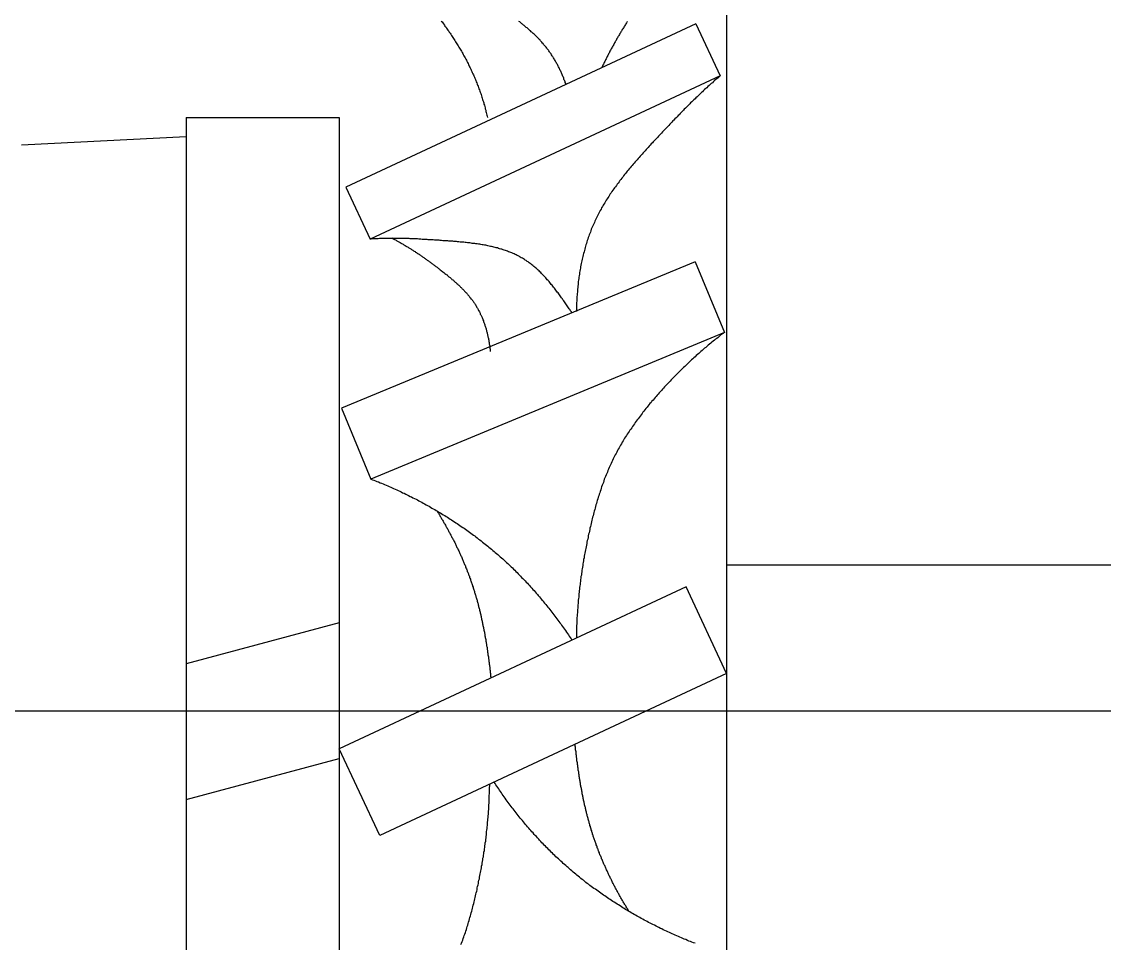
# Model space of a CAD drawing. Extents: x -644 to 199, y 146 to 558.
# Drawn here: x -476.46 to -470.8, y 352.35 to 357.16 of the extents above; entities that cross this region are included whole.
import ezdxf

# ---------------------------------------------------------------- set-up
doc = ezdxf.new("R2010")
doc.units = 0
doc.linetypes.add('CENTER', pattern=[12, 7.5, -1.5, 1.5, -1.5])
doc.linetypes.add('CONTINOUS', pattern=[0])
doc.layers.get('0').update_dxf_attribs({"linetype": 'CONTINUOUS'})
doc.layers.add('CENTER', color=1, linetype='CENTER')

msp = doc.modelspace()

# ---------------------------------------------------------------- linework, layer by layer
at = {"color": 7, "linetype": 'CONTINOUS'}
for p, q in [((-472.7728, 396.0611), (-472.7728, 340.5611)), ((-472.9331, 357.1511), (-474.7631, 356.2978)), ((-472.9331, 357.1511), (-472.8063, 356.8792)), ((-472.8063, 356.8792), (-474.6363, 356.0259)), ((-475.5967, 356.6611), (-474.7967, 356.6611)), ((-475.5967, 356.6611), (-475.5967, 350.4611)), ((-474.7967, 356.6611), (-474.7967, 350.4611)), ((-475.5967, 356.5611), (-476.4567, 356.516)), ((-475.5967, 356.5611), (-475.5967, 350.5611)), ((-474.7631, 356.2978), (-474.6363, 356.0259)), ((-472.9378, 355.9081), (-474.7847, 355.143)), ((-472.9378, 355.9081), (-472.7847, 355.5385)), ((-472.7847, 355.5385), (-474.6317, 354.7735)), ((-474.7847, 355.143), (-474.6317, 354.7735)), ((-472.7728, 354.325), (184.2273, 354.325)), ((-472.9841, 354.2103), (-474.7967, 353.365)), ((-472.7728, 353.7571), (-472.9841, 354.2103)), ((-474.7967, 354.023), (-475.5967, 353.8086)), ((-472.7728, 353.7571), (-474.5854, 352.9119)), ((-474.5854, 352.9119), (-474.7967, 353.365)), ((-475.5967, 353.0992), (-474.7967, 353.3136))]:
    msp.add_line(p, q, dxfattribs=at)
at = {"color": 7}
for points in [[(-474.264, 357.165, 0), (-474.26, 357.16, 0), (-474.256, 357.155, 0), (-474.252, 357.15, 0), (-474.248, 357.144, 0), (-474.245, 357.139, 0), (-474.241, 357.134, 0), (-474.237, 357.128, 0), (-474.233, 357.123, 0), (-474.229, 357.118, 0), (-474.225, 357.112, 0), (-474.222, 357.107, 0), (-474.218, 357.101, 0), (-474.214, 357.096, 0), (-474.211, 357.09, 0), (-474.207, 357.085, 0), (-474.203, 357.079, 0), (-474.2, 357.074, 0), (-474.196, 357.068, 0), (-474.193, 357.063, 0), (-474.189, 357.057, 0), (-474.186, 357.052, 0), (-474.182, 357.046, 0), (-474.179, 357.041, 0), (-474.175, 357.035, 0), (-474.172, 357.029, 0), (-474.169, 357.024, 0), (-474.165, 357.018, 0), (-474.162, 357.012, 0), (-474.159, 357.007, 0), (-474.155, 357.001, 0), (-474.152, 356.995, 0), (-474.149, 356.99, 0), (-474.146, 356.984, 0), (-474.143, 356.978, 0), (-474.139, 356.972, 0), (-474.136, 356.966, 0), (-474.133, 356.961, 0), (-474.13, 356.955, 0), (-474.127, 356.949, 0), (-474.124, 356.943, 0), (-474.121, 356.937, 0), (-474.118, 356.931, 0), (-474.116, 356.926, 0), (-474.113, 356.92, 0), (-474.11, 356.914, 0), (-474.107, 356.908, 0), (-474.104, 356.902, 0), (-474.102, 356.896, 0), (-474.099, 356.89, 0), (-474.096, 356.884, 0), (-474.094, 356.878, 0), (-474.091, 356.872, 0), (-474.089, 356.866, 0), (-474.086, 356.86, 0), (-474.083, 356.854, 0), (-474.081, 356.848, 0), (-474.079, 356.842, 0), (-474.076, 356.836, 0), (-474.074, 356.83, 0), (-474.071, 356.824, 0), (-474.069, 356.818, 0), (-474.067, 356.811, 0), (-474.065, 356.805, 0), (-474.062, 356.799, 0), (-474.06, 356.793, 0), (-474.058, 356.787, 0), (-474.056, 356.781, 0), (-474.054, 356.774, 0), (-474.052, 356.768, 0), (-474.05, 356.762, 0), (-474.048, 356.756, 0), (-474.046, 356.75, 0), (-474.044, 356.743, 0), (-474.042, 356.737, 0), (-474.041, 356.731, 0), (-474.039, 356.725, 0), (-474.037, 356.718, 0), (-474.035, 356.712, 0), (-474.034, 356.706, 0), (-474.032, 356.699, 0), (-474.031, 356.693, 0), (-474.029, 356.687, 0), (-474.027, 356.68, 0), (-474.026, 356.674, 0), (-474.025, 356.668, 0), (-474.023, 356.661, 0)], [(-473.613, 356.834, 0), (-473.614, 356.839, 0), (-473.616, 356.844, 0), (-473.617, 356.848, 0), (-473.619, 356.853, 0), (-473.621, 356.857, 0), (-473.623, 356.862, 0), (-473.624, 356.866, 0), (-473.626, 356.871, 0), (-473.628, 356.876, 0), (-473.63, 356.88, 0), (-473.632, 356.885, 0), (-473.634, 356.889, 0), (-473.636, 356.894, 0), (-473.638, 356.898, 0), (-473.64, 356.903, 0), (-473.642, 356.907, 0), (-473.644, 356.912, 0), (-473.646, 356.916, 0), (-473.648, 356.92, 0), (-473.651, 356.925, 0), (-473.653, 356.929, 0), (-473.655, 356.934, 0), (-473.657, 356.938, 0), (-473.66, 356.942, 0), (-473.662, 356.947, 0), (-473.665, 356.951, 0), (-473.667, 356.955, 0), (-473.669, 356.959, 0), (-473.672, 356.964, 0), (-473.674, 356.968, 0), (-473.677, 356.972, 0), (-473.68, 356.976, 0), (-473.682, 356.98, 0), (-473.685, 356.984, 0), (-473.688, 356.988, 0), (-473.69, 356.993, 0), (-473.693, 356.997, 0), (-473.696, 357.001, 0), (-473.699, 357.005, 0), (-473.702, 357.009, 0), (-473.704, 357.013, 0), (-473.707, 357.016, 0), (-473.71, 357.02, 0), (-473.713, 357.024, 0), (-473.716, 357.028, 0), (-473.719, 357.032, 0), (-473.723, 357.036, 0), (-473.726, 357.039, 0), (-473.729, 357.043, 0), (-473.732, 357.047, 0), (-473.735, 357.05, 0), (-473.738, 357.054, 0), (-473.742, 357.058, 0), (-473.745, 357.061, 0), (-473.748, 357.065, 0), (-473.752, 357.068, 0), (-473.755, 357.072, 0), (-473.758, 357.075, 0), (-473.762, 357.079, 0), (-473.765, 357.082, 0), (-473.769, 357.086, 0), (-473.772, 357.089, 0), (-473.776, 357.093, 0), (-473.779, 357.096, 0), (-473.783, 357.099, 0), (-473.787, 357.103, 0), (-473.79, 357.106, 0), (-473.794, 357.109, 0), (-473.797, 357.113, 0), (-473.801, 357.116, 0), (-473.805, 357.119, 0), (-473.808, 357.122, 0), (-473.812, 357.126, 0), (-473.816, 357.129, 0), (-473.82, 357.132, 0), (-473.824, 357.135, 0), (-473.827, 357.138, 0), (-473.831, 357.141, 0), (-473.835, 357.144, 0), (-473.839, 357.148, 0), (-473.843, 357.151, 0), (-473.847, 357.154, 0), (-473.85, 357.157, 0), (-473.854, 357.16, 0), (-473.858, 357.163, 0)], [(-473.291, 357.163, 0), (-473.294, 357.159, 0), (-473.296, 357.155, 0), (-473.299, 357.15, 0), (-473.302, 357.146, 0), (-473.304, 357.142, 0), (-473.307, 357.138, 0), (-473.31, 357.133, 0), (-473.312, 357.129, 0), (-473.315, 357.125, 0), (-473.318, 357.121, 0), (-473.32, 357.116, 0), (-473.323, 357.112, 0), (-473.326, 357.108, 0), (-473.328, 357.103, 0), (-473.331, 357.099, 0), (-473.333, 357.095, 0), (-473.336, 357.09, 0), (-473.338, 357.086, 0), (-473.341, 357.082, 0), (-473.344, 357.077, 0), (-473.346, 357.073, 0), (-473.349, 357.069, 0), (-473.351, 357.064, 0), (-473.354, 357.06, 0), (-473.356, 357.056, 0), (-473.359, 357.051, 0), (-473.361, 357.047, 0), (-473.363, 357.042, 0), (-473.366, 357.038, 0), (-473.368, 357.034, 0), (-473.371, 357.029, 0), (-473.373, 357.025, 0), (-473.376, 357.02, 0), (-473.378, 357.016, 0), (-473.38, 357.012, 0), (-473.383, 357.007, 0), (-473.385, 357.003, 0), (-473.387, 356.998, 0), (-473.39, 356.994, 0), (-473.392, 356.989, 0), (-473.394, 356.985, 0), (-473.397, 356.98, 0), (-473.399, 356.976, 0), (-473.401, 356.971, 0), (-473.403, 356.967, 0), (-473.406, 356.962, 0), (-473.408, 356.958, 0), (-473.41, 356.953, 0), (-473.412, 356.949, 0), (-473.414, 356.944, 0), (-473.417, 356.94, 0), (-473.419, 356.935, 0), (-473.421, 356.931, 0), (-473.423, 356.926, 0), (-473.425, 356.922, 0)], [(-472.806, 356.879, 0), (-472.812, 356.874, 0), (-472.818, 356.869, 0), (-472.824, 356.864, 0), (-472.83, 356.859, 0), (-472.836, 356.854, 0), (-472.842, 356.849, 0), (-472.847, 356.843, 0), (-472.853, 356.838, 0), (-472.859, 356.833, 0), (-472.865, 356.828, 0), (-472.871, 356.823, 0), (-472.876, 356.817, 0), (-472.882, 356.812, 0), (-472.888, 356.807, 0), (-472.893, 356.802, 0), (-472.899, 356.796, 0), (-472.905, 356.791, 0), (-472.91, 356.786, 0), (-472.916, 356.78, 0), (-472.922, 356.775, 0), (-472.927, 356.77, 0), (-472.933, 356.764, 0), (-472.938, 356.759, 0), (-472.944, 356.753, 0), (-472.95, 356.748, 0), (-472.955, 356.743, 0), (-472.961, 356.737, 0), (-472.966, 356.732, 0), (-472.972, 356.726, 0), (-472.977, 356.721, 0), (-472.983, 356.715, 0), (-472.988, 356.71, 0), (-472.994, 356.704, 0), (-472.999, 356.699, 0), (-473.005, 356.693, 0), (-473.01, 356.688, 0), (-473.016, 356.682, 0), (-473.021, 356.676, 0), (-473.027, 356.671, 0), (-473.032, 356.665, 0), (-473.037, 356.66, 0), (-473.043, 356.654, 0), (-473.048, 356.648, 0), (-473.054, 356.643, 0), (-473.059, 356.637, 0), (-473.064, 356.631, 0), (-473.07, 356.626, 0), (-473.075, 356.62, 0), (-473.081, 356.615, 0), (-473.086, 356.609, 0), (-473.091, 356.603, 0), (-473.097, 356.597, 0), (-473.102, 356.592, 0), (-473.108, 356.586, 0), (-473.113, 356.58, 0), (-473.118, 356.575, 0), (-473.124, 356.569, 0), (-473.129, 356.563, 0), (-473.134, 356.557, 0), (-473.14, 356.552, 0), (-473.145, 356.546, 0), (-473.151, 356.54, 0), (-473.156, 356.534, 0), (-473.161, 356.529, 0), (-473.167, 356.523, 0), (-473.172, 356.517, 0), (-473.177, 356.511, 0), (-473.183, 356.505, 0), (-473.188, 356.5, 0), (-473.193, 356.494, 0), (-473.199, 356.488, 0), (-473.204, 356.482, 0), (-473.209, 356.476, 0), (-473.215, 356.47, 0), (-473.22, 356.465, 0), (-473.225, 356.459, 0), (-473.23, 356.453, 0), (-473.236, 356.447, 0), (-473.241, 356.441, 0), (-473.246, 356.435, 0), (-473.251, 356.429, 0), (-473.256, 356.423, 0), (-473.261, 356.417, 0), (-473.266, 356.411, 0), (-473.272, 356.405, 0), (-473.277, 356.399, 0), (-473.282, 356.393, 0), (-473.287, 356.387, 0), (-473.292, 356.381, 0), (-473.297, 356.375, 0), (-473.302, 356.369, 0), (-473.307, 356.363, 0), (-473.311, 356.356, 0), (-473.316, 356.35, 0), (-473.321, 356.344, 0), (-473.326, 356.338, 0), (-473.331, 356.332, 0), (-473.335, 356.325, 0), (-473.34, 356.319, 0), (-473.345, 356.313, 0), (-473.349, 356.307, 0), (-473.354, 356.3, 0), (-473.358, 356.294, 0), (-473.363, 356.288, 0), (-473.367, 356.281, 0), (-473.372, 356.275, 0), (-473.376, 356.268, 0), (-473.381, 356.262, 0), (-473.385, 356.255, 0), (-473.389, 356.249, 0), (-473.393, 356.242, 0), (-473.398, 356.236, 0), (-473.402, 356.229, 0), (-473.406, 356.223, 0), (-473.41, 356.216, 0), (-473.414, 356.209, 0), (-473.418, 356.203, 0), (-473.422, 356.196, 0), (-473.426, 356.189, 0), (-473.429, 356.183, 0), (-473.433, 356.176, 0), (-473.437, 356.169, 0), (-473.44, 356.162, 0), (-473.444, 356.155, 0), (-473.448, 356.148, 0), (-473.451, 356.141, 0), (-473.454, 356.134, 0), (-473.458, 356.127, 0), (-473.461, 356.12, 0), (-473.464, 356.113, 0), (-473.467, 356.106, 0), (-473.471, 356.099, 0), (-473.474, 356.092, 0), (-473.477, 356.085, 0), (-473.48, 356.078, 0), (-473.482, 356.07, 0), (-473.485, 356.063, 0), (-473.488, 356.056, 0), (-473.491, 356.049, 0), (-473.493, 356.041, 0), (-473.496, 356.034, 0), (-473.498, 356.026, 0), (-473.501, 356.019, 0), (-473.503, 356.012, 0), (-473.506, 356.004, 0), (-473.508, 355.997, 0), (-473.51, 355.989, 0), (-473.512, 355.982, 0), (-473.514, 355.974, 0), (-473.516, 355.966, 0), (-473.518, 355.959, 0), (-473.52, 355.951, 0), (-473.522, 355.944, 0), (-473.524, 355.936, 0), (-473.526, 355.928, 0), (-473.528, 355.921, 0), (-473.529, 355.913, 0), (-473.531, 355.905, 0), (-473.533, 355.898, 0), (-473.534, 355.89, 0), (-473.536, 355.882, 0), (-473.537, 355.874, 0), (-473.538, 355.867, 0), (-473.54, 355.859, 0), (-473.541, 355.851, 0), (-473.542, 355.843, 0), (-473.543, 355.835, 0), (-473.545, 355.828, 0), (-473.546, 355.82, 0), (-473.547, 355.812, 0), (-473.548, 355.804, 0), (-473.549, 355.796, 0), (-473.549, 355.789, 0), (-473.55, 355.781, 0), (-473.551, 355.773, 0), (-473.552, 355.765, 0), (-473.553, 355.757, 0), (-473.553, 355.749, 0), (-473.554, 355.742, 0), (-473.554, 355.734, 0), (-473.555, 355.726, 0), (-473.555, 355.718, 0), (-473.556, 355.71, 0), (-473.556, 355.702, 0), (-473.557, 355.695, 0), (-473.557, 355.687, 0), (-473.557, 355.679, 0), (-473.557, 355.671, 0), (-473.558, 355.663, 0), (-473.558, 355.655, 0), (-473.558, 355.648, 0)], [(-473.581, 355.641, 0), (-473.584, 355.646, 0), (-473.588, 355.651, 0), (-473.591, 355.657, 0), (-473.595, 355.662, 0), (-473.599, 355.667, 0), (-473.602, 355.672, 0), (-473.606, 355.677, 0), (-473.609, 355.683, 0), (-473.613, 355.688, 0), (-473.617, 355.693, 0), (-473.62, 355.698, 0), (-473.624, 355.704, 0), (-473.628, 355.709, 0), (-473.631, 355.714, 0), (-473.635, 355.719, 0), (-473.639, 355.724, 0), (-473.642, 355.73, 0), (-473.646, 355.735, 0), (-473.65, 355.74, 0), (-473.654, 355.745, 0), (-473.658, 355.75, 0), (-473.662, 355.755, 0), (-473.665, 355.76, 0), (-473.669, 355.765, 0), (-473.673, 355.77, 0), (-473.677, 355.775, 0), (-473.681, 355.78, 0), (-473.685, 355.785, 0), (-473.689, 355.79, 0), (-473.693, 355.795, 0), (-473.697, 355.8, 0), (-473.701, 355.805, 0), (-473.706, 355.81, 0), (-473.71, 355.814, 0), (-473.714, 355.819, 0), (-473.718, 355.824, 0), (-473.722, 355.828, 0), (-473.727, 355.833, 0), (-473.731, 355.838, 0), (-473.735, 355.842, 0), (-473.74, 355.847, 0), (-473.744, 355.851, 0), (-473.749, 355.855, 0), (-473.753, 355.86, 0), (-473.758, 355.864, 0), (-473.762, 355.868, 0), (-473.767, 355.872, 0), (-473.771, 355.876, 0), (-473.776, 355.88, 0), (-473.781, 355.884, 0), (-473.785, 355.888, 0), (-473.79, 355.892, 0), (-473.795, 355.896, 0), (-473.8, 355.899, 0), (-473.805, 355.903, 0), (-473.81, 355.907, 0), (-473.815, 355.91, 0), (-473.82, 355.914, 0), (-473.825, 355.917, 0), (-473.83, 355.92, 0), (-473.835, 355.923, 0), (-473.84, 355.926, 0), (-473.846, 355.929, 0), (-473.851, 355.932, 0), (-473.856, 355.935, 0), (-473.862, 355.938, 0), (-473.867, 355.941, 0), (-473.873, 355.944, 0), (-473.878, 355.946, 0), (-473.884, 355.949, 0), (-473.889, 355.951, 0), (-473.895, 355.954, 0), (-473.901, 355.956, 0), (-473.906, 355.958, 0), (-473.912, 355.96, 0), (-473.918, 355.963, 0), (-473.923, 355.965, 0), (-473.929, 355.967, 0), (-473.935, 355.969, 0), (-473.941, 355.971, 0), (-473.947, 355.973, 0), (-473.953, 355.974, 0), (-473.959, 355.976, 0), (-473.965, 355.978, 0), (-473.971, 355.98, 0), (-473.977, 355.981, 0), (-473.983, 355.983, 0), (-473.989, 355.984, 0), (-473.995, 355.986, 0), (-474.001, 355.987, 0), (-474.007, 355.988, 0), (-474.013, 355.99, 0), (-474.02, 355.991, 0), (-474.026, 355.992, 0), (-474.032, 355.994, 0), (-474.038, 355.995, 0), (-474.045, 355.996, 0), (-474.051, 355.997, 0), (-474.057, 355.998, 0), (-474.063, 355.999, 0), (-474.07, 356, 0), (-474.076, 356.001, 0), (-474.083, 356.002, 0), (-474.089, 356.003, 0), (-474.095, 356.004, 0), (-474.102, 356.004, 0), (-474.108, 356.005, 0), (-474.114, 356.006, 0), (-474.121, 356.007, 0), (-474.127, 356.007, 0), (-474.134, 356.008, 0), (-474.14, 356.009, 0), (-474.147, 356.01, 0), (-474.153, 356.01, 0), (-474.159, 356.011, 0), (-474.166, 356.011, 0), (-474.172, 356.012, 0), (-474.179, 356.012, 0), (-474.185, 356.013, 0), (-474.192, 356.014, 0), (-474.198, 356.014, 0), (-474.204, 356.015, 0), (-474.211, 356.015, 0), (-474.217, 356.016, 0), (-474.224, 356.016, 0), (-474.23, 356.017, 0), (-474.237, 356.017, 0), (-474.243, 356.017, 0), (-474.249, 356.018, 0), (-474.256, 356.018, 0), (-474.262, 356.019, 0), (-474.269, 356.019, 0), (-474.275, 356.02, 0), (-474.281, 356.02, 0), (-474.288, 356.021, 0), (-474.294, 356.021, 0), (-474.3, 356.021, 0), (-474.307, 356.022, 0), (-474.313, 356.022, 0), (-474.319, 356.023, 0), (-474.326, 356.023, 0), (-474.332, 356.023, 0), (-474.338, 356.024, 0), (-474.344, 356.024, 0), (-474.351, 356.025, 0), (-474.357, 356.025, 0), (-474.363, 356.025, 0), (-474.37, 356.026, 0), (-474.376, 356.026, 0), (-474.382, 356.026, 0), (-474.388, 356.027, 0), (-474.395, 356.027, 0), (-474.401, 356.027, 0), (-474.407, 356.028, 0), (-474.413, 356.028, 0), (-474.419, 356.028, 0), (-474.426, 356.028, 0), (-474.432, 356.029, 0), (-474.438, 356.029, 0), (-474.444, 356.029, 0), (-474.45, 356.029, 0), (-474.457, 356.029, 0), (-474.463, 356.03, 0), (-474.469, 356.03, 0), (-474.475, 356.03, 0), (-474.481, 356.03, 0), (-474.488, 356.03, 0), (-474.494, 356.03, 0), (-474.5, 356.03, 0), (-474.506, 356.03, 0), (-474.512, 356.03, 0), (-474.519, 356.03, 0), (-474.525, 356.03, 0), (-474.531, 356.03, 0), (-474.537, 356.03, 0), (-474.543, 356.03, 0), (-474.55, 356.03, 0), (-474.556, 356.03, 0), (-474.562, 356.03, 0), (-474.568, 356.029, 0), (-474.574, 356.029, 0), (-474.58, 356.029, 0), (-474.587, 356.029, 0), (-474.593, 356.028, 0), (-474.599, 356.028, 0), (-474.605, 356.028, 0), (-474.611, 356.028, 0), (-474.618, 356.027, 0), (-474.624, 356.027, 0), (-474.63, 356.026, 0), (-474.636, 356.026, 0)], [(-474.523, 356.032, 0), (-474.519, 356.03, 0), (-474.516, 356.028, 0), (-474.512, 356.026, 0), (-474.508, 356.024, 0), (-474.504, 356.022, 0), (-474.5, 356.02, 0), (-474.497, 356.018, 0), (-474.493, 356.016, 0), (-474.489, 356.014, 0), (-474.485, 356.012, 0), (-474.482, 356.01, 0), (-474.478, 356.008, 0), (-474.474, 356.005, 0), (-474.471, 356.003, 0), (-474.467, 356.001, 0), (-474.463, 355.999, 0), (-474.459, 355.997, 0), (-474.456, 355.995, 0), (-474.452, 355.993, 0), (-474.448, 355.99, 0), (-474.445, 355.988, 0), (-474.441, 355.986, 0), (-474.437, 355.984, 0), (-474.434, 355.981, 0), (-474.43, 355.979, 0), (-474.427, 355.977, 0), (-474.423, 355.975, 0), (-474.419, 355.972, 0), (-474.416, 355.97, 0), (-474.412, 355.968, 0), (-474.409, 355.965, 0), (-474.405, 355.963, 0), (-474.401, 355.961, 0), (-474.398, 355.958, 0), (-474.394, 355.956, 0), (-474.391, 355.954, 0), (-474.387, 355.951, 0), (-474.384, 355.949, 0), (-474.38, 355.947, 0), (-474.376, 355.944, 0), (-474.373, 355.942, 0), (-474.369, 355.939, 0), (-474.366, 355.937, 0), (-474.362, 355.934, 0), (-474.359, 355.932, 0), (-474.355, 355.93, 0), (-474.352, 355.927, 0), (-474.348, 355.925, 0), (-474.345, 355.922, 0), (-474.341, 355.92, 0), (-474.338, 355.917, 0), (-474.334, 355.915, 0), (-474.331, 355.912, 0), (-474.327, 355.91, 0), (-474.324, 355.907, 0), (-474.32, 355.904, 0), (-474.317, 355.902, 0), (-474.313, 355.899, 0), (-474.31, 355.897, 0), (-474.306, 355.894, 0), (-474.303, 355.892, 0), (-474.3, 355.889, 0), (-474.296, 355.886, 0), (-474.293, 355.884, 0), (-474.289, 355.881, 0), (-474.286, 355.879, 0), (-474.282, 355.876, 0), (-474.279, 355.873, 0), (-474.275, 355.871, 0), (-474.272, 355.868, 0), (-474.269, 355.865, 0), (-474.265, 355.863, 0), (-474.262, 355.86, 0), (-474.258, 355.857, 0), (-474.255, 355.855, 0), (-474.251, 355.852, 0), (-474.248, 355.849, 0), (-474.245, 355.847, 0), (-474.241, 355.844, 0), (-474.238, 355.841, 0), (-474.234, 355.839, 0), (-474.231, 355.836, 0), (-474.228, 355.833, 0), (-474.224, 355.83, 0), (-474.221, 355.828, 0), (-474.218, 355.825, 0), (-474.214, 355.822, 0), (-474.211, 355.819, 0), (-474.208, 355.816, 0), (-474.204, 355.814, 0), (-474.201, 355.811, 0), (-474.198, 355.808, 0), (-474.195, 355.805, 0), (-474.191, 355.802, 0), (-474.188, 355.799, 0), (-474.185, 355.796, 0), (-474.182, 355.794, 0), (-474.178, 355.791, 0), (-474.175, 355.788, 0), (-474.172, 355.785, 0), (-474.169, 355.782, 0), (-474.166, 355.779, 0), (-474.163, 355.776, 0), (-474.16, 355.773, 0), (-474.157, 355.77, 0), (-474.154, 355.767, 0), (-474.151, 355.764, 0), (-474.148, 355.761, 0), (-474.145, 355.757, 0), (-474.142, 355.754, 0), (-474.139, 355.751, 0), (-474.136, 355.748, 0), (-474.133, 355.745, 0), (-474.13, 355.742, 0), (-474.127, 355.738, 0), (-474.125, 355.735, 0), (-474.122, 355.732, 0), (-474.119, 355.729, 0), (-474.116, 355.725, 0), (-474.114, 355.722, 0), (-474.111, 355.719, 0), (-474.109, 355.715, 0), (-474.106, 355.712, 0), (-474.103, 355.709, 0), (-474.101, 355.705, 0), (-474.098, 355.702, 0), (-474.096, 355.698, 0), (-474.094, 355.695, 0), (-474.091, 355.691, 0), (-474.089, 355.688, 0), (-474.086, 355.684, 0), (-474.084, 355.68, 0), (-474.082, 355.677, 0), (-474.08, 355.673, 0), (-474.078, 355.669, 0), (-474.075, 355.666, 0), (-474.073, 355.662, 0), (-474.071, 355.658, 0), (-474.069, 355.654, 0), (-474.067, 355.651, 0), (-474.065, 355.647, 0), (-474.063, 355.643, 0), (-474.061, 355.639, 0), (-474.06, 355.635, 0), (-474.058, 355.631, 0), (-474.056, 355.627, 0), (-474.054, 355.624, 0), (-474.052, 355.62, 0), (-474.051, 355.616, 0), (-474.049, 355.612, 0), (-474.047, 355.608, 0), (-474.046, 355.604, 0), (-474.044, 355.6, 0), (-474.043, 355.596, 0), (-474.041, 355.591, 0), (-474.04, 355.587, 0), (-474.038, 355.583, 0), (-474.037, 355.579, 0), (-474.036, 355.575, 0), (-474.034, 355.571, 0), (-474.033, 355.567, 0), (-474.032, 355.563, 0), (-474.03, 355.558, 0), (-474.029, 355.554, 0), (-474.028, 355.55, 0), (-474.027, 355.546, 0), (-474.026, 355.542, 0), (-474.025, 355.537, 0), (-474.024, 355.533, 0), (-474.023, 355.529, 0), (-474.022, 355.525, 0), (-474.021, 355.521, 0), (-474.02, 355.516, 0), (-474.019, 355.512, 0), (-474.018, 355.508, 0), (-474.017, 355.504, 0), (-474.016, 355.499, 0), (-474.015, 355.495, 0), (-474.015, 355.491, 0), (-474.014, 355.487, 0), (-474.013, 355.482, 0), (-474.013, 355.478, 0), (-474.012, 355.474, 0), (-474.011, 355.469, 0), (-474.011, 355.465, 0), (-474.01, 355.461, 0), (-474.01, 355.457, 0), (-474.009, 355.452, 0), (-474.009, 355.448, 0), (-474.008, 355.444, 0), (-474.008, 355.44, 0)], [(-472.785, 355.539, 0), (-472.791, 355.534, 0), (-472.798, 355.529, 0), (-472.805, 355.524, 0), (-472.811, 355.519, 0), (-472.818, 355.513, 0), (-472.824, 355.508, 0), (-472.831, 355.503, 0), (-472.837, 355.498, 0), (-472.844, 355.493, 0), (-472.85, 355.488, 0), (-472.856, 355.483, 0), (-472.863, 355.477, 0), (-472.869, 355.472, 0), (-472.875, 355.467, 0), (-472.882, 355.461, 0), (-472.888, 355.456, 0), (-472.894, 355.451, 0), (-472.901, 355.445, 0), (-472.907, 355.44, 0), (-472.913, 355.434, 0), (-472.919, 355.429, 0), (-472.925, 355.423, 0), (-472.932, 355.418, 0), (-472.938, 355.412, 0), (-472.944, 355.407, 0), (-472.95, 355.401, 0), (-472.956, 355.396, 0), (-472.962, 355.39, 0), (-472.968, 355.384, 0), (-472.974, 355.379, 0), (-472.98, 355.373, 0), (-472.986, 355.367, 0), (-472.992, 355.361, 0), (-472.998, 355.356, 0), (-473.004, 355.35, 0), (-473.01, 355.344, 0), (-473.016, 355.338, 0), (-473.022, 355.332, 0), (-473.028, 355.327, 0), (-473.033, 355.321, 0), (-473.039, 355.315, 0), (-473.045, 355.309, 0), (-473.051, 355.303, 0), (-473.057, 355.297, 0), (-473.062, 355.291, 0), (-473.068, 355.285, 0), (-473.074, 355.279, 0), (-473.08, 355.273, 0), (-473.085, 355.267, 0), (-473.091, 355.261, 0), (-473.097, 355.255, 0), (-473.102, 355.248, 0), (-473.108, 355.242, 0), (-473.113, 355.236, 0), (-473.119, 355.23, 0), (-473.125, 355.224, 0), (-473.13, 355.217, 0), (-473.136, 355.211, 0), (-473.141, 355.205, 0), (-473.147, 355.199, 0), (-473.152, 355.192, 0), (-473.157, 355.186, 0), (-473.163, 355.18, 0), (-473.168, 355.173, 0), (-473.174, 355.167, 0), (-473.179, 355.16, 0), (-473.184, 355.154, 0), (-473.189, 355.148, 0), (-473.195, 355.141, 0), (-473.2, 355.135, 0), (-473.205, 355.128, 0), (-473.21, 355.122, 0), (-473.215, 355.115, 0), (-473.22, 355.108, 0), (-473.225, 355.102, 0), (-473.23, 355.095, 0), (-473.235, 355.088, 0), (-473.24, 355.082, 0), (-473.245, 355.075, 0), (-473.25, 355.068, 0), (-473.255, 355.062, 0), (-473.26, 355.055, 0), (-473.265, 355.048, 0), (-473.269, 355.041, 0), (-473.274, 355.034, 0), (-473.279, 355.028, 0), (-473.283, 355.021, 0), (-473.288, 355.014, 0), (-473.292, 355.007, 0), (-473.297, 355, 0), (-473.301, 354.993, 0), (-473.306, 354.986, 0), (-473.31, 354.979, 0), (-473.314, 354.972, 0), (-473.318, 354.965, 0), (-473.323, 354.958, 0), (-473.327, 354.95, 0), (-473.331, 354.943, 0), (-473.335, 354.936, 0), (-473.339, 354.929, 0), (-473.343, 354.922, 0), (-473.347, 354.914, 0), (-473.351, 354.907, 0), (-473.355, 354.9, 0), (-473.358, 354.892, 0), (-473.362, 354.885, 0), (-473.366, 354.878, 0), (-473.369, 354.87, 0), (-473.373, 354.863, 0), (-473.376, 354.855, 0), (-473.38, 354.848, 0), (-473.383, 354.84, 0), (-473.387, 354.833, 0), (-473.39, 354.825, 0), (-473.393, 354.818, 0), (-473.396, 354.81, 0), (-473.399, 354.802, 0), (-473.403, 354.795, 0), (-473.406, 354.787, 0), (-473.409, 354.779, 0), (-473.412, 354.772, 0), (-473.414, 354.764, 0), (-473.417, 354.756, 0), (-473.42, 354.748, 0), (-473.423, 354.741, 0), (-473.426, 354.733, 0), (-473.428, 354.725, 0), (-473.431, 354.717, 0), (-473.434, 354.709, 0), (-473.436, 354.701, 0), (-473.439, 354.694, 0), (-473.441, 354.686, 0), (-473.444, 354.678, 0), (-473.446, 354.67, 0), (-473.449, 354.662, 0), (-473.451, 354.654, 0), (-473.453, 354.646, 0), (-473.456, 354.638, 0), (-473.458, 354.63, 0), (-473.46, 354.622, 0), (-473.462, 354.614, 0), (-473.465, 354.606, 0), (-473.467, 354.598, 0), (-473.469, 354.59, 0), (-473.471, 354.582, 0), (-473.473, 354.574, 0), (-473.475, 354.566, 0), (-473.477, 354.558, 0), (-473.479, 354.549, 0), (-473.481, 354.541, 0), (-473.483, 354.533, 0), (-473.485, 354.525, 0), (-473.487, 354.517, 0), (-473.488, 354.509, 0), (-473.49, 354.501, 0), (-473.492, 354.493, 0), (-473.494, 354.485, 0), (-473.496, 354.476, 0), (-473.497, 354.468, 0), (-473.499, 354.46, 0), (-473.501, 354.452, 0), (-473.503, 354.444, 0), (-473.504, 354.436, 0), (-473.506, 354.428, 0), (-473.507, 354.419, 0), (-473.509, 354.411, 0), (-473.511, 354.403, 0), (-473.512, 354.395, 0), (-473.514, 354.387, 0), (-473.515, 354.379, 0), (-473.517, 354.371, 0), (-473.518, 354.362, 0), (-473.52, 354.354, 0), (-473.521, 354.346, 0), (-473.522, 354.338, 0), (-473.524, 354.33, 0), (-473.525, 354.321, 0), (-473.526, 354.313, 0), (-473.528, 354.305, 0), (-473.529, 354.297, 0), (-473.53, 354.289, 0), (-473.531, 354.28, 0), (-473.532, 354.272, 0), (-473.534, 354.264, 0), (-473.535, 354.256, 0), (-473.536, 354.248, 0), (-473.537, 354.239, 0), (-473.538, 354.231, 0), (-473.539, 354.223, 0), (-473.54, 354.215, 0), (-473.541, 354.207, 0), (-473.542, 354.198, 0), (-473.543, 354.19, 0), (-473.544, 354.182, 0), (-473.545, 354.174, 0), (-473.546, 354.165, 0), (-473.546, 354.157, 0), (-473.547, 354.149, 0), (-473.548, 354.141, 0), (-473.549, 354.132, 0), (-473.549, 354.124, 0), (-473.55, 354.116, 0), (-473.551, 354.108, 0), (-473.551, 354.1, 0), (-473.552, 354.091, 0), (-473.553, 354.083, 0), (-473.553, 354.075, 0), (-473.554, 354.067, 0), (-473.554, 354.058, 0), (-473.555, 354.05, 0), (-473.555, 354.042, 0), (-473.555, 354.034, 0), (-473.556, 354.025, 0), (-473.556, 354.017, 0), (-473.557, 354.009, 0), (-473.557, 354, 0), (-473.557, 353.992, 0), (-473.557, 353.984, 0), (-473.558, 353.976, 0), (-473.558, 353.967, 0), (-473.558, 353.959, 0), (-473.558, 353.951, 0), (-473.558, 353.943, 0)], [(-474.632, 354.773, 0), (-474.624, 354.77, 0), (-474.616, 354.767, 0), (-474.608, 354.764, 0), (-474.6, 354.761, 0), (-474.592, 354.758, 0), (-474.584, 354.754, 0), (-474.576, 354.751, 0), (-474.568, 354.748, 0), (-474.56, 354.745, 0), (-474.552, 354.741, 0), (-474.544, 354.738, 0), (-474.536, 354.734, 0), (-474.528, 354.731, 0), (-474.521, 354.727, 0), (-474.513, 354.724, 0), (-474.505, 354.72, 0), (-474.497, 354.717, 0), (-474.489, 354.713, 0), (-474.481, 354.71, 0), (-474.474, 354.706, 0), (-474.466, 354.702, 0), (-474.458, 354.699, 0), (-474.45, 354.695, 0), (-474.443, 354.691, 0), (-474.435, 354.687, 0), (-474.427, 354.683, 0), (-474.419, 354.68, 0), (-474.412, 354.676, 0), (-474.404, 354.672, 0), (-474.396, 354.668, 0), (-474.389, 354.664, 0), (-474.381, 354.66, 0), (-474.374, 354.656, 0), (-474.366, 354.652, 0), (-474.358, 354.648, 0), (-474.351, 354.643, 0), (-474.343, 354.639, 0), (-474.336, 354.635, 0), (-474.328, 354.631, 0), (-474.321, 354.627, 0), (-474.313, 354.622, 0), (-474.306, 354.618, 0), (-474.298, 354.614, 0), (-474.291, 354.609, 0), (-474.283, 354.605, 0), (-474.276, 354.601, 0), (-474.268, 354.596, 0), (-474.261, 354.592, 0), (-474.254, 354.587, 0), (-474.246, 354.583, 0), (-474.239, 354.578, 0), (-474.232, 354.574, 0), (-474.224, 354.569, 0), (-474.217, 354.564, 0), (-474.21, 354.56, 0), (-474.203, 354.555, 0), (-474.195, 354.55, 0), (-474.188, 354.545, 0), (-474.181, 354.541, 0), (-474.174, 354.536, 0), (-474.167, 354.531, 0), (-474.16, 354.526, 0), (-474.152, 354.521, 0), (-474.145, 354.516, 0), (-474.138, 354.511, 0), (-474.131, 354.506, 0), (-474.124, 354.501, 0), (-474.117, 354.496, 0), (-474.11, 354.491, 0), (-474.103, 354.486, 0), (-474.096, 354.481, 0), (-474.089, 354.476, 0), (-474.083, 354.471, 0), (-474.076, 354.466, 0), (-474.069, 354.46, 0), (-474.062, 354.455, 0), (-474.055, 354.45, 0), (-474.048, 354.444, 0), (-474.042, 354.439, 0), (-474.035, 354.434, 0), (-474.028, 354.428, 0), (-474.021, 354.423, 0), (-474.015, 354.418, 0), (-474.008, 354.412, 0), (-474.001, 354.407, 0), (-473.995, 354.401, 0), (-473.988, 354.395, 0), (-473.982, 354.39, 0), (-473.975, 354.384, 0), (-473.969, 354.379, 0), (-473.962, 354.373, 0), (-473.956, 354.367, 0), (-473.949, 354.362, 0), (-473.943, 354.356, 0), (-473.936, 354.35, 0), (-473.93, 354.344, 0), (-473.924, 354.338, 0), (-473.917, 354.332, 0), (-473.911, 354.327, 0), (-473.905, 354.321, 0), (-473.899, 354.315, 0), (-473.892, 354.309, 0), (-473.886, 354.303, 0), (-473.88, 354.297, 0), (-473.874, 354.291, 0), (-473.868, 354.285, 0), (-473.862, 354.279, 0), (-473.856, 354.272, 0), (-473.85, 354.266, 0), (-473.844, 354.26, 0), (-473.838, 354.254, 0), (-473.832, 354.248, 0), (-473.826, 354.242, 0), (-473.82, 354.235, 0), (-473.814, 354.229, 0), (-473.808, 354.223, 0), (-473.802, 354.216, 0), (-473.797, 354.21, 0), (-473.791, 354.204, 0), (-473.785, 354.197, 0), (-473.779, 354.191, 0), (-473.774, 354.184, 0), (-473.768, 354.178, 0), (-473.762, 354.171, 0), (-473.757, 354.165, 0), (-473.751, 354.158, 0), (-473.746, 354.152, 0), (-473.74, 354.145, 0), (-473.734, 354.139, 0), (-473.729, 354.132, 0), (-473.724, 354.125, 0), (-473.718, 354.119, 0), (-473.713, 354.112, 0), (-473.707, 354.105, 0), (-473.702, 354.099, 0), (-473.697, 354.092, 0), (-473.691, 354.085, 0), (-473.686, 354.078, 0), (-473.681, 354.072, 0), (-473.676, 354.065, 0), (-473.67, 354.058, 0), (-473.665, 354.051, 0), (-473.66, 354.044, 0), (-473.655, 354.037, 0), (-473.65, 354.03, 0), (-473.645, 354.023, 0), (-473.64, 354.017, 0), (-473.635, 354.01, 0), (-473.63, 354.003, 0), (-473.625, 353.996, 0), (-473.62, 353.989, 0), (-473.615, 353.982, 0), (-473.61, 353.974, 0), (-473.605, 353.967, 0), (-473.6, 353.96, 0), (-473.596, 353.953, 0), (-473.591, 353.946, 0), (-473.586, 353.939, 0), (-473.581, 353.932, 0)], [(-474.287, 354.607, 0), (-474.284, 354.603, 0), (-474.282, 354.599, 0), (-474.279, 354.595, 0), (-474.277, 354.591, 0), (-474.274, 354.587, 0), (-474.272, 354.583, 0), (-474.269, 354.578, 0), (-474.267, 354.574, 0), (-474.264, 354.57, 0), (-474.262, 354.566, 0), (-474.259, 354.562, 0), (-474.257, 354.558, 0), (-474.254, 354.553, 0), (-474.252, 354.549, 0), (-474.25, 354.545, 0), (-474.247, 354.541, 0), (-474.245, 354.537, 0), (-474.242, 354.532, 0), (-474.24, 354.528, 0), (-474.238, 354.524, 0), (-474.235, 354.52, 0), (-474.233, 354.515, 0), (-474.23, 354.511, 0), (-474.228, 354.507, 0), (-474.226, 354.503, 0), (-474.224, 354.498, 0), (-474.221, 354.494, 0), (-474.219, 354.49, 0), (-474.217, 354.486, 0), (-474.214, 354.481, 0), (-474.212, 354.477, 0), (-474.21, 354.473, 0), (-474.208, 354.468, 0), (-474.205, 354.464, 0), (-474.203, 354.46, 0), (-474.201, 354.455, 0), (-474.199, 354.451, 0), (-474.197, 354.447, 0), (-474.194, 354.442, 0), (-474.192, 354.438, 0), (-474.19, 354.434, 0), (-474.188, 354.429, 0), (-474.186, 354.425, 0), (-474.184, 354.421, 0), (-474.182, 354.416, 0), (-474.18, 354.412, 0), (-474.177, 354.407, 0), (-474.175, 354.403, 0), (-474.173, 354.399, 0), (-474.171, 354.394, 0), (-474.169, 354.39, 0), (-474.167, 354.385, 0), (-474.165, 354.381, 0), (-474.163, 354.377, 0), (-474.161, 354.372, 0), (-474.159, 354.368, 0), (-474.157, 354.363, 0), (-474.155, 354.359, 0), (-474.153, 354.354, 0), (-474.151, 354.35, 0), (-474.15, 354.345, 0), (-474.148, 354.341, 0), (-474.146, 354.336, 0), (-474.144, 354.332, 0), (-474.142, 354.327, 0), (-474.14, 354.323, 0), (-474.138, 354.318, 0), (-474.137, 354.314, 0), (-474.135, 354.309, 0), (-474.133, 354.305, 0), (-474.131, 354.3, 0), (-474.129, 354.296, 0), (-474.128, 354.291, 0), (-474.126, 354.287, 0), (-474.124, 354.282, 0), (-474.122, 354.278, 0), (-474.121, 354.273, 0), (-474.119, 354.269, 0), (-474.117, 354.264, 0), (-474.116, 354.26, 0), (-474.114, 354.255, 0), (-474.112, 354.25, 0), (-474.111, 354.246, 0), (-474.109, 354.241, 0), (-474.108, 354.237, 0), (-474.106, 354.232, 0), (-474.104, 354.228, 0), (-474.103, 354.223, 0), (-474.101, 354.218, 0), (-474.1, 354.214, 0), (-474.098, 354.209, 0), (-474.097, 354.205, 0), (-474.095, 354.2, 0), (-474.094, 354.195, 0), (-474.092, 354.191, 0), (-474.091, 354.186, 0), (-474.09, 354.181, 0), (-474.088, 354.177, 0), (-474.087, 354.172, 0), (-474.085, 354.167, 0), (-474.084, 354.163, 0), (-474.083, 354.158, 0), (-474.081, 354.154, 0), (-474.08, 354.149, 0), (-474.079, 354.144, 0), (-474.077, 354.14, 0), (-474.076, 354.135, 0), (-474.075, 354.13, 0), (-474.073, 354.126, 0), (-474.072, 354.121, 0), (-474.071, 354.116, 0), (-474.07, 354.111, 0), (-474.069, 354.107, 0), (-474.067, 354.102, 0), (-474.066, 354.097, 0), (-474.065, 354.093, 0), (-474.064, 354.088, 0), (-474.063, 354.083, 0), (-474.061, 354.079, 0), (-474.06, 354.074, 0), (-474.059, 354.069, 0), (-474.058, 354.064, 0), (-474.057, 354.06, 0), (-474.056, 354.055, 0), (-474.055, 354.05, 0), (-474.054, 354.046, 0), (-474.053, 354.041, 0), (-474.052, 354.036, 0), (-474.051, 354.031, 0), (-474.05, 354.027, 0), (-474.049, 354.022, 0), (-474.048, 354.017, 0), (-474.047, 354.012, 0), (-474.046, 354.008, 0), (-474.045, 354.003, 0), (-474.044, 353.998, 0), (-474.043, 353.993, 0), (-474.042, 353.989, 0), (-474.041, 353.984, 0), (-474.04, 353.979, 0), (-474.039, 353.974, 0), (-474.038, 353.969, 0), (-474.037, 353.965, 0), (-474.036, 353.96, 0), (-474.036, 353.955, 0), (-474.035, 353.95, 0), (-474.034, 353.946, 0), (-474.033, 353.941, 0), (-474.032, 353.936, 0), (-474.031, 353.931, 0), (-474.031, 353.926, 0), (-474.03, 353.922, 0), (-474.029, 353.917, 0), (-474.028, 353.912, 0), (-474.027, 353.907, 0), (-474.027, 353.903, 0), (-474.026, 353.898, 0), (-474.025, 353.893, 0), (-474.024, 353.888, 0), (-474.024, 353.883, 0), (-474.023, 353.879, 0), (-474.022, 353.874, 0), (-474.022, 353.869, 0), (-474.021, 353.864, 0), (-474.02, 353.859, 0), (-474.02, 353.855, 0), (-474.019, 353.85, 0), (-474.018, 353.845, 0), (-474.018, 353.84, 0), (-474.017, 353.835, 0), (-474.016, 353.831, 0), (-474.016, 353.826, 0), (-474.015, 353.821, 0), (-474.014, 353.816, 0), (-474.014, 353.811, 0), (-474.013, 353.807, 0), (-474.012, 353.802, 0), (-474.012, 353.797, 0), (-474.011, 353.792, 0), (-474.011, 353.787, 0), (-474.01, 353.782, 0), (-474.01, 353.778, 0), (-474.009, 353.773, 0), (-474.008, 353.768, 0), (-474.008, 353.763, 0), (-474.007, 353.758, 0), (-474.007, 353.754, 0), (-474.006, 353.749, 0), (-474.006, 353.744, 0), (-474.005, 353.739, 0), (-474.005, 353.734, 0)], [(-473.282, 352.515, 0), (-473.285, 352.519, 0), (-473.288, 352.523, 0), (-473.29, 352.527, 0), (-473.293, 352.531, 0), (-473.295, 352.535, 0), (-473.298, 352.54, 0), (-473.3, 352.544, 0), (-473.303, 352.548, 0), (-473.305, 352.552, 0), (-473.308, 352.556, 0), (-473.31, 352.56, 0), (-473.313, 352.565, 0), (-473.315, 352.569, 0), (-473.317, 352.573, 0), (-473.32, 352.577, 0), (-473.322, 352.581, 0), (-473.325, 352.586, 0), (-473.327, 352.59, 0), (-473.33, 352.594, 0), (-473.332, 352.598, 0), (-473.334, 352.602, 0), (-473.337, 352.607, 0), (-473.339, 352.611, 0), (-473.341, 352.615, 0), (-473.344, 352.619, 0), (-473.346, 352.624, 0), (-473.348, 352.628, 0), (-473.351, 352.632, 0), (-473.353, 352.637, 0), (-473.355, 352.641, 0), (-473.357, 352.645, 0), (-473.36, 352.649, 0), (-473.362, 352.654, 0), (-473.364, 352.658, 0), (-473.366, 352.662, 0), (-473.369, 352.667, 0), (-473.371, 352.671, 0), (-473.373, 352.675, 0), (-473.375, 352.68, 0), (-473.377, 352.684, 0), (-473.379, 352.688, 0), (-473.382, 352.693, 0), (-473.384, 352.697, 0), (-473.386, 352.702, 0), (-473.388, 352.706, 0), (-473.39, 352.71, 0), (-473.392, 352.715, 0), (-473.394, 352.719, 0), (-473.396, 352.724, 0), (-473.398, 352.728, 0), (-473.4, 352.732, 0), (-473.402, 352.737, 0), (-473.404, 352.741, 0), (-473.406, 352.746, 0), (-473.408, 352.75, 0), (-473.41, 352.755, 0), (-473.412, 352.759, 0), (-473.414, 352.763, 0), (-473.416, 352.768, 0), (-473.418, 352.772, 0), (-473.42, 352.777, 0), (-473.422, 352.781, 0), (-473.424, 352.786, 0), (-473.426, 352.79, 0), (-473.427, 352.795, 0), (-473.429, 352.799, 0), (-473.431, 352.804, 0), (-473.433, 352.808, 0), (-473.435, 352.813, 0), (-473.437, 352.817, 0), (-473.438, 352.822, 0), (-473.44, 352.826, 0), (-473.442, 352.831, 0), (-473.444, 352.835, 0), (-473.445, 352.84, 0), (-473.447, 352.844, 0), (-473.449, 352.849, 0), (-473.45, 352.853, 0), (-473.452, 352.858, 0), (-473.454, 352.863, 0), (-473.455, 352.867, 0), (-473.457, 352.872, 0), (-473.459, 352.876, 0), (-473.46, 352.881, 0), (-473.462, 352.885, 0), (-473.463, 352.89, 0), (-473.465, 352.895, 0), (-473.467, 352.899, 0), (-473.468, 352.904, 0), (-473.47, 352.908, 0), (-473.471, 352.913, 0), (-473.473, 352.918, 0), (-473.474, 352.922, 0), (-473.476, 352.927, 0), (-473.477, 352.931, 0), (-473.478, 352.936, 0), (-473.48, 352.941, 0), (-473.481, 352.945, 0), (-473.483, 352.95, 0), (-473.484, 352.955, 0), (-473.485, 352.959, 0), (-473.487, 352.964, 0), (-473.488, 352.969, 0), (-473.49, 352.973, 0), (-473.491, 352.978, 0), (-473.492, 352.983, 0), (-473.493, 352.987, 0), (-473.495, 352.992, 0), (-473.496, 352.997, 0), (-473.497, 353.001, 0), (-473.498, 353.006, 0), (-473.5, 353.011, 0), (-473.501, 353.015, 0), (-473.502, 353.02, 0), (-473.503, 353.025, 0), (-473.505, 353.029, 0), (-473.506, 353.034, 0), (-473.507, 353.039, 0), (-473.508, 353.044, 0), (-473.509, 353.048, 0), (-473.51, 353.053, 0), (-473.511, 353.058, 0), (-473.512, 353.062, 0), (-473.514, 353.067, 0), (-473.515, 353.072, 0), (-473.516, 353.077, 0), (-473.517, 353.081, 0), (-473.518, 353.086, 0), (-473.519, 353.091, 0), (-473.52, 353.096, 0), (-473.521, 353.1, 0), (-473.522, 353.105, 0), (-473.523, 353.11, 0), (-473.524, 353.115, 0), (-473.525, 353.119, 0), (-473.526, 353.124, 0), (-473.527, 353.129, 0), (-473.528, 353.134, 0), (-473.528, 353.138, 0), (-473.529, 353.143, 0), (-473.53, 353.148, 0), (-473.531, 353.153, 0), (-473.532, 353.157, 0), (-473.533, 353.162, 0), (-473.534, 353.167, 0), (-473.535, 353.172, 0), (-473.536, 353.177, 0), (-473.536, 353.181, 0), (-473.537, 353.186, 0), (-473.538, 353.191, 0), (-473.539, 353.196, 0), (-473.54, 353.2, 0), (-473.54, 353.205, 0), (-473.541, 353.21, 0), (-473.542, 353.215, 0), (-473.543, 353.22, 0), (-473.543, 353.224, 0), (-473.544, 353.229, 0), (-473.545, 353.234, 0), (-473.546, 353.239, 0), (-473.546, 353.244, 0), (-473.547, 353.248, 0), (-473.548, 353.253, 0), (-473.549, 353.258, 0), (-473.549, 353.263, 0), (-473.55, 353.268, 0), (-473.551, 353.272, 0), (-473.551, 353.277, 0), (-473.552, 353.282, 0), (-473.553, 353.287, 0), (-473.553, 353.292, 0), (-473.554, 353.296, 0), (-473.555, 353.301, 0), (-473.555, 353.306, 0), (-473.556, 353.311, 0), (-473.556, 353.316, 0), (-473.557, 353.32, 0), (-473.558, 353.325, 0), (-473.558, 353.33, 0), (-473.559, 353.335, 0), (-473.559, 353.34, 0), (-473.56, 353.344, 0), (-473.56, 353.349, 0), (-473.561, 353.354, 0), (-473.562, 353.359, 0), (-473.562, 353.364, 0), (-473.563, 353.369, 0), (-473.563, 353.373, 0), (-473.564, 353.378, 0), (-473.564, 353.383, 0), (-473.565, 353.388, 0)], [(-474.161, 352.343, 0), (-474.158, 352.35, 0), (-474.155, 352.358, 0), (-474.152, 352.366, 0), (-474.149, 352.374, 0), (-474.146, 352.382, 0), (-474.144, 352.389, 0), (-474.141, 352.397, 0), (-474.138, 352.405, 0), (-474.136, 352.413, 0), (-474.133, 352.421, 0), (-474.131, 352.429, 0), (-474.128, 352.437, 0), (-474.126, 352.444, 0), (-474.123, 352.452, 0), (-474.121, 352.46, 0), (-474.118, 352.468, 0), (-474.116, 352.476, 0), (-474.114, 352.484, 0), (-474.112, 352.492, 0), (-474.109, 352.5, 0), (-474.107, 352.508, 0), (-474.105, 352.516, 0), (-474.103, 352.524, 0), (-474.101, 352.532, 0), (-474.099, 352.54, 0), (-474.097, 352.548, 0), (-474.094, 352.557, 0), (-474.092, 352.565, 0), (-474.09, 352.573, 0), (-474.089, 352.581, 0), (-474.087, 352.589, 0), (-474.085, 352.597, 0), (-474.083, 352.605, 0), (-474.081, 352.613, 0), (-474.079, 352.621, 0), (-474.077, 352.629, 0), (-474.076, 352.638, 0), (-474.074, 352.646, 0), (-474.072, 352.654, 0), (-474.07, 352.662, 0), (-474.069, 352.67, 0), (-474.067, 352.678, 0), (-474.065, 352.686, 0), (-474.064, 352.695, 0), (-474.062, 352.703, 0), (-474.06, 352.711, 0), (-474.059, 352.719, 0), (-474.057, 352.727, 0), (-474.056, 352.735, 0), (-474.054, 352.743, 0), (-474.053, 352.752, 0), (-474.051, 352.76, 0), (-474.05, 352.768, 0), (-474.049, 352.776, 0), (-474.047, 352.784, 0), (-474.046, 352.793, 0), (-474.044, 352.801, 0), (-474.043, 352.809, 0), (-474.042, 352.817, 0), (-474.041, 352.825, 0), (-474.039, 352.833, 0), (-474.038, 352.842, 0), (-474.037, 352.85, 0), (-474.036, 352.858, 0), (-474.035, 352.866, 0), (-474.034, 352.874, 0), (-474.032, 352.883, 0), (-474.031, 352.891, 0), (-474.03, 352.899, 0), (-474.029, 352.907, 0), (-474.028, 352.916, 0), (-474.027, 352.924, 0), (-474.027, 352.932, 0), (-474.026, 352.94, 0), (-474.025, 352.948, 0), (-474.024, 352.957, 0), (-474.023, 352.965, 0), (-474.022, 352.973, 0), (-474.022, 352.981, 0), (-474.021, 352.99, 0), (-474.02, 352.998, 0), (-474.019, 353.006, 0), (-474.019, 353.014, 0), (-474.018, 353.023, 0), (-474.017, 353.031, 0), (-474.017, 353.039, 0), (-474.016, 353.047, 0), (-474.016, 353.056, 0), (-474.015, 353.064, 0), (-474.015, 353.072, 0), (-474.014, 353.08, 0), (-474.014, 353.089, 0), (-474.014, 353.097, 0), (-474.013, 353.105, 0), (-474.013, 353.113, 0), (-474.013, 353.122, 0), (-474.012, 353.13, 0), (-474.012, 353.138, 0), (-474.012, 353.146, 0), (-474.012, 353.155, 0), (-474.012, 353.163, 0), (-474.011, 353.171, 0), (-474.011, 353.18, 0)], [(-472.938, 352.349, 0), (-472.946, 352.352, 0), (-472.954, 352.355, 0), (-472.962, 352.358, 0), (-472.97, 352.361, 0), (-472.978, 352.364, 0), (-472.986, 352.368, 0), (-472.994, 352.371, 0), (-473.001, 352.374, 0), (-473.009, 352.378, 0), (-473.017, 352.381, 0), (-473.025, 352.384, 0), (-473.033, 352.388, 0), (-473.041, 352.391, 0), (-473.049, 352.395, 0), (-473.057, 352.398, 0), (-473.065, 352.402, 0), (-473.072, 352.405, 0), (-473.08, 352.409, 0), (-473.088, 352.413, 0), (-473.096, 352.416, 0), (-473.104, 352.42, 0), (-473.111, 352.424, 0), (-473.119, 352.427, 0), (-473.127, 352.431, 0), (-473.135, 352.435, 0), (-473.142, 352.439, 0), (-473.15, 352.443, 0), (-473.158, 352.447, 0), (-473.165, 352.45, 0), (-473.173, 352.454, 0), (-473.181, 352.458, 0), (-473.188, 352.462, 0), (-473.196, 352.466, 0), (-473.204, 352.47, 0), (-473.211, 352.475, 0), (-473.219, 352.479, 0), (-473.226, 352.483, 0), (-473.234, 352.487, 0), (-473.241, 352.491, 0), (-473.249, 352.496, 0), (-473.256, 352.5, 0), (-473.264, 352.504, 0), (-473.271, 352.508, 0), (-473.279, 352.513, 0), (-473.286, 352.517, 0), (-473.294, 352.522, 0), (-473.301, 352.526, 0), (-473.308, 352.53, 0), (-473.316, 352.535, 0), (-473.323, 352.539, 0), (-473.33, 352.544, 0), (-473.338, 352.549, 0), (-473.345, 352.553, 0), (-473.352, 352.558, 0), (-473.36, 352.563, 0), (-473.367, 352.567, 0), (-473.374, 352.572, 0), (-473.381, 352.577, 0), (-473.388, 352.581, 0), (-473.396, 352.586, 0), (-473.403, 352.591, 0), (-473.41, 352.596, 0), (-473.417, 352.601, 0), (-473.424, 352.606, 0), (-473.431, 352.611, 0), (-473.438, 352.616, 0), (-473.445, 352.621, 0), (-473.452, 352.626, 0), (-473.459, 352.631, 0), (-473.466, 352.636, 0), (-473.473, 352.641, 0), (-473.48, 352.646, 0), (-473.487, 352.651, 0), (-473.494, 352.657, 0), (-473.501, 352.662, 0), (-473.508, 352.667, 0), (-473.514, 352.672, 0), (-473.521, 352.678, 0), (-473.528, 352.683, 0), (-473.535, 352.688, 0), (-473.541, 352.694, 0), (-473.548, 352.699, 0), (-473.555, 352.705, 0), (-473.561, 352.71, 0), (-473.568, 352.716, 0), (-473.575, 352.721, 0), (-473.581, 352.727, 0), (-473.588, 352.732, 0), (-473.594, 352.738, 0), (-473.601, 352.744, 0), (-473.607, 352.749, 0), (-473.614, 352.755, 0), (-473.62, 352.761, 0), (-473.627, 352.766, 0), (-473.633, 352.772, 0), (-473.639, 352.778, 0), (-473.646, 352.784, 0), (-473.652, 352.79, 0), (-473.658, 352.796, 0), (-473.665, 352.801, 0), (-473.671, 352.807, 0), (-473.677, 352.813, 0), (-473.683, 352.819, 0), (-473.689, 352.825, 0), (-473.695, 352.831, 0), (-473.702, 352.837, 0), (-473.708, 352.844, 0), (-473.714, 352.85, 0), (-473.72, 352.856, 0), (-473.726, 352.862, 0), (-473.732, 352.868, 0), (-473.738, 352.874, 0), (-473.744, 352.881, 0), (-473.75, 352.887, 0), (-473.755, 352.893, 0), (-473.761, 352.899, 0), (-473.767, 352.906, 0), (-473.773, 352.912, 0), (-473.779, 352.918, 0), (-473.784, 352.925, 0), (-473.79, 352.931, 0), (-473.796, 352.938, 0), (-473.801, 352.944, 0), (-473.807, 352.951, 0), (-473.813, 352.957, 0), (-473.818, 352.964, 0), (-473.824, 352.97, 0), (-473.829, 352.977, 0), (-473.835, 352.983, 0), (-473.84, 352.99, 0), (-473.846, 352.997, 0), (-473.851, 353.003, 0), (-473.857, 353.01, 0), (-473.862, 353.017, 0), (-473.868, 353.023, 0), (-473.873, 353.03, 0), (-473.878, 353.037, 0), (-473.883, 353.044, 0), (-473.889, 353.051, 0), (-473.894, 353.057, 0), (-473.899, 353.064, 0), (-473.904, 353.071, 0), (-473.909, 353.078, 0), (-473.915, 353.085, 0), (-473.92, 353.092, 0), (-473.925, 353.099, 0), (-473.93, 353.106, 0), (-473.935, 353.113, 0), (-473.94, 353.12, 0), (-473.945, 353.127, 0), (-473.95, 353.134, 0), (-473.955, 353.141, 0), (-473.959, 353.148, 0), (-473.964, 353.155, 0), (-473.969, 353.162, 0), (-473.974, 353.169, 0), (-473.979, 353.176, 0), (-473.983, 353.183, 0), (-473.988, 353.19, 0)]]:
    msp.add_polyline3d(points, dxfattribs=at)
at = {"layer": 'CENTER', "color": 1, "linetype": 'CENTER'}
msp.add_line((-470.4334, 353.5611), (-478.5423, 353.5611), dxfattribs=at)

doc.saveas('drawing.dxf')
